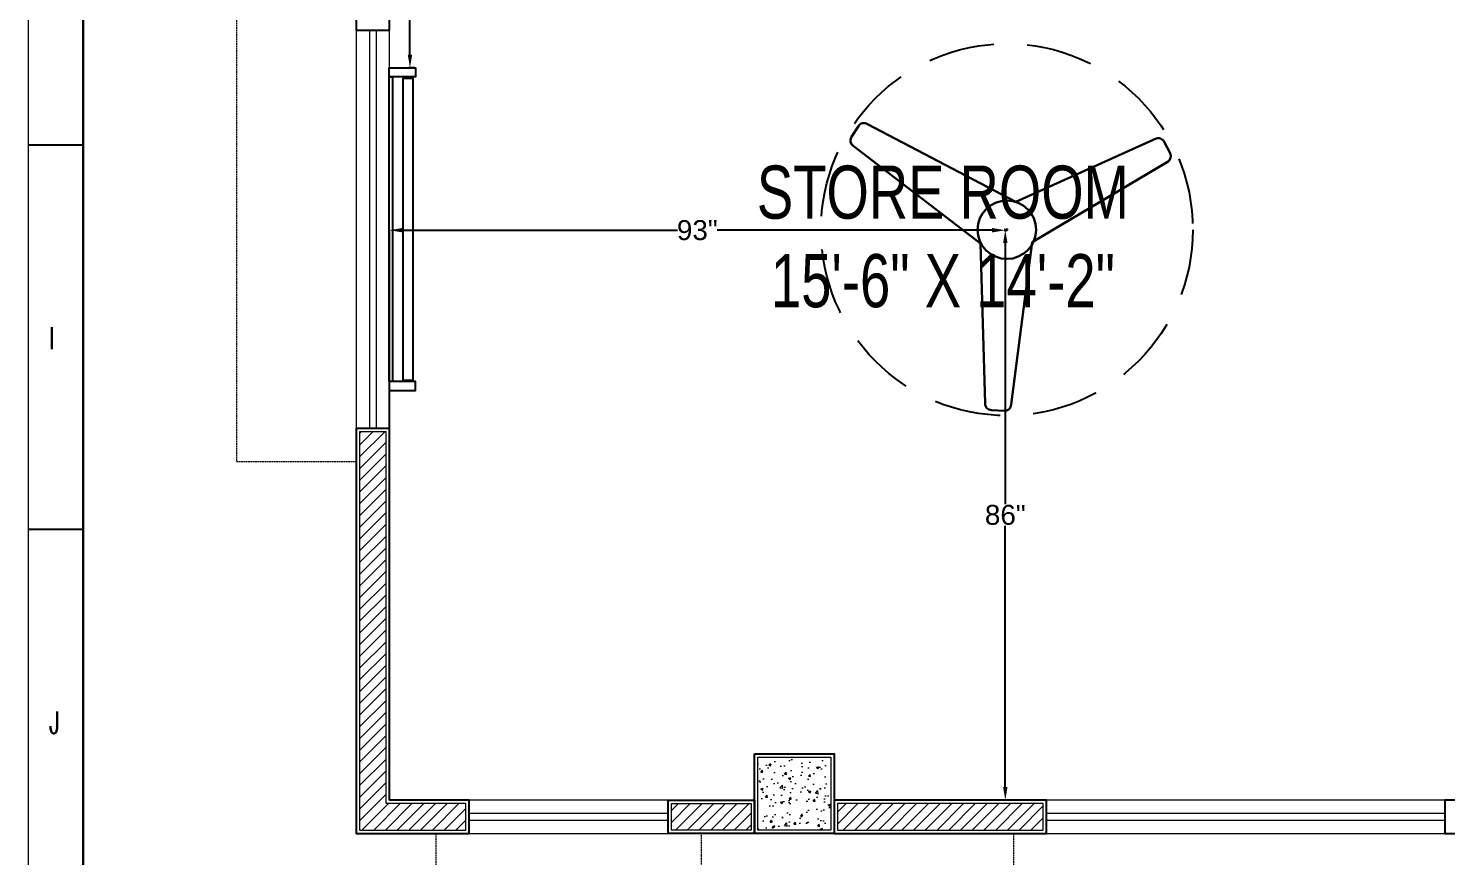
# Model space of a CAD drawing. Header units: inches. Extents: x 112 to 4169, y -2569 to 841.
# Drawn here: x 112.5 to 326.1, y -2444.8 to -2320 of the extents above; entities that cross this region are included whole.
import ezdxf

# ---------------------------------------------------------------- set-up
doc = ezdxf.new("R2010")
doc.units = ezdxf.units.IN
doc.header["$MEASUREMENT"] = 0
doc.linetypes.add('DASH', pattern=[0.35, 0.25, -0.1])
doc.linetypes.add('DASHED', pattern=[0.75, 0.5, -0.25])
doc.layers.get('Defpoints').update_dxf_attribs({"lineweight": 0})
for name, color, linetype, lineweight in [('COLUMN', 1, 'Continuous', 25), ('E-CF-Ceiling-Fan', 42, 'Continuous', 30), ('Glass', 5, 'Continuous', 9), ('HACTH', 8, 'Continuous', 9), ('Plaster Line', 254, 'Continuous', 15), ('Sunshed', 5, 'Continuous', 15), ('Text', 252, 'Continuous', 15), ('WINDOW', 140, 'Continuous', 9)]:
    doc.layers.add(name, color=color, linetype=linetype, lineweight=lineweight)
doc.layers.add('Lights', color=7, linetype='Continuous')
doc.layers.add('wall 05', color=253, linetype='Continuous')
doc.styles.get("Standard").update_dxf_attribs({"font": 'arial.ttf'})
doc.styles.add('Swiss721', font='swisscl.ttf')
doc.styles.add('TEG BORDER', font='txt_qlt.shx', dxfattribs={"width": 0.7, "bigfont": 'hztxt.shx'})
doc.dimstyles.get("Standard").update_dxf_attribs({"dimtxt": 3, "dimasz": 2, "dimexe": 0.18, "dimexo": 0.0625, "dimgap": 0.09, "dimtad": 0, "dimtih": 1, "dimtoh": 1, "dimdec": 0, "dimzin": 0, "dimdsep": 46, "dimtxsty": 'Standard', "dimcen": 0.09, "dimclrd": 5, "dimadec": 0, "dimazin": 0, "dimtfac": 1, "dimtdec": 0, "dimtofl": 0, "dimtmove": 0, "dimatfit": 3, "dimfxl": 1, "dimtolj": 1, "dimtzin": 0, "dimarcsym": 0})
pattern_1 = [(45, (-121872.9989406117, -173770.703373989), (-0.8838834764831843, 0.8838834764831844), [])]

# ---------------------------------------------------------------- blocks, each defined once
blk = doc.blocks.new('C 12X12')
at = {"layer": 'HACTH'}
h = blk.add_hatch(dxfattribs=at)
h.set_pattern_fill('AR-CONC', color=256, scale=0.5, style=0)
h.set_pattern_definition([(50, (0, 0), (3.586300913003767, -0.3137606749129755), [0.375, -4.125]), (355, (0, 0), (-0.693756668065, 3.760960668500059), [0.3, -3.3]), (100.4514, (0.2988584, -0.0261467), (2.892546908570108, 3.447197710304768), [0.31870095, -3.50571056]), (46.18420000000001, (0, 1), (5.336205243128222, -0.8275950716450904), [0.5625, -6.1875]), (96.6356, (0.444683725, 0.931033465), (4.673313527743517, 4.870589354502209), [0.47805144, -5.258565]), (351.1842, (0, 1), (4.673309725668136, 4.870593004626623), [0.45, -4.95]), (21, (0.5, 0.75), (2.984535260592308, -2.013094453326694), [0.375, -4.125]), (326.0000000000001, (0.5, 0.75), (1.216576659607909, 3.625750225234265), [0.3, -3.3]), (71.4514, (0.748711165, 0.58224197), (4.20111314290745, 1.612652483549762), [0.31870095, -3.50571056]), (37.50000000000001, (0, 0), (0.06079927658645334, 1.664469269156557), [0, -3.26, 0, -3.35, 0, -3.3125]), (7.499999999999999, (0, 0), (1.315347687210743, 1.972058559411801), [0, -1.91, 0, -3.185, 0, -1.2625]), (327.5, (-1.115, 0), (2.669112180862045, -0.112774358671899), [0, -1.25, 0, -3.9, 0, -5.175]), (317.5, (-1.615, 0), (2.915930846711931, 0.5005249116615882), [0, -1.625, 0, -2.59, 0, -3.675])])
h.paths.add_polyline_path([(88278.99999999999, -6819.5), (88278.99999999999, -6808.5), (88267.99999999999, -6808.5), (88267.99999999999, -6819.5)])
at = {"layer": 'COLUMN'}
blk.add_lwpolyline([(88267.49999999999, -6808), (88279.49999999999, -6808), (88279.49999999999, -6820), (88267.49999999999, -6820)], close=True, dxfattribs=at)
at = {"layer": 'Plaster Line'}
blk.add_lwpolyline([(88267.99999999999, -6808.5), (88278.99999999999, -6808.5), (88278.99999999999, -6819.5), (88267.99999999999, -6819.5)], close=True, dxfattribs=at)
blk = doc.blocks.new('240 BORDER A2')
at = {"linetype": 'Continuous'}
blk.add_line((5.000000000000028, 414.9999999999999), (5.000000000000028, 5.000000000000011), dxfattribs=at)
for p, q in [((0, 140), (5, 140)), ((0, 105), (5, 105))]:
    blk.add_line(p, q)
at = {"color": 5, "lineweight": 15}
blk.add_lwpolyline([(0, 420), (594, 420), (594, 0), (0, 0)], close=True, dxfattribs=at)
blk.add_lwpolyline([(5, 415), (589, 415), (589, 5), (5, 5)], close=True)
at = {"char_height": 2, "width": 2, "attachment_point": 1, "style": 'TEG BORDER'}
for s, insert in [('I', (1.909630935143468, 123.388922663537)), ('J', (1.909630935143468, 88.38892266353605))]:
    blk.add_mtext(s, dxfattribs=dict(at, insert=insert))
blk = doc.blocks.new('CF')
for p, q in [((-23.84474434855292, 14.21951866490326), (-22.76389761068458, 15.89249853483852)), ((1.354193751118146, 4.286380695968091), (-21.38698430677687, 16.18856510087062)), ((1.354193751118146, 4.286380695968091), (22.89636138466403, 13.97245050469246)), ((24.10013647759661, 13.48271139182998), (25.00855617604611, 11.71018072426978)), ((-4.06869365539842, -2.114903803990273), (-23.54867778252537, 12.84260536100146)), ((3.866437829530696, -1.897324680040583), (24.71094696840646, 10.4294427759678)), ((-4.06869365539842, -2.114903803990273), (-3.326216474789362, -26.61595427045086)), ((3.866437829530696, -1.897324680040583), (0.6523163978522462, -26.81505586570256)), ((-0.3920922191246063, -27.75991368504856), (-2.381358655443819, -27.66036288742271))]:
    blk.add_line(p, q)
for radius in [4.48145063424, 0.08877445056657277]:
    blk.add_circle((0, 0), radius)
for centre, radius, start, end in [((-21.92740767571195, 15.35207516589981), 0.9958779187199998, 57.13508154328353, 147.1350815433401), ((-23.00825441358575, 13.67909529597364), 0.9958779187199998, 147.1350815433401, 237.1350815432835), ((23.21387114382105, 13.02850154260523), 0.9958779187199998, 27.13508154336578, 117.1350815433658), ((24.08966738346135, 11.25332594860447), 1.026193402427936, 299.2548399057798, 26.43572842962339), ((-2.331583256630438, -26.66572966925833), 0.9958779187199998, 177.1350815433123, 267.1350815434164), ((-0.3423168203071327, -26.76528046688509), 0.9958779187199998, 267.1350815434164, 357.1350815433123)]:
    blk.add_arc(centre, radius, start, end)
blk = doc.blocks.new('A$C63C712C3')
at = {"ltscale": 2}
for p, q in [((39.80314903250837, 42.02165198561852), (33.8373914979602, 42.02165198561852)), ((39.80314903250837, 15.93327464433969), (33.8373914979602, 15.93327464433969)), ((1230.612533954176, 42.02165198561852), (1236.578291488724, 42.02165198561852)), ((1230.612533954176, 15.93327464433969), (1236.578291488724, 15.93327464433969))]:
    blk.add_line(p, q, dxfattribs=at)
for points in [[(35.45815903441689, 102.6004051111813), (7.051254215184599e-05, 102.6004051111813), (7.051254215184599e-05, 0), (35.45815903441689, 0)], [(35.45815903441689, 102.6004051111813), (1235.458159034402, 102.6004051111813), (1235.458159034402, 90.19858873463818), (35.45815903441689, 90.19858873463818)], [(1235.458159034402, 102.6004051111813), (1270.916247556277, 102.6004051111813), (1270.916247556277, 0), (1235.458159034402, 0)], [(39.80634735536296, 47.55507706388016), (1230.609335631336, 47.55507706388016), (1230.609335631336, 10.14120857274975), (39.80634735536296, 10.14120857274975)]]:
    blk.add_lwpolyline(points, close=True, dxfattribs=at)
blk = doc.blocks.new('*D276')
at = {"color": 0, "lineweight": -2, "transparency": 16777216}
for p, q in [((259.8067841908651, -2350.372813047753), (259.4484156649617, -2350.372813047753)), ((265.7890724068923, -2436.298883417519), (259.4484156649616, -2436.298883417519))]:
    blk.add_line(p, q, dxfattribs=at)
at = {"color": 5, "lineweight": -2, "transparency": 16777216}
for p, q in [((259.6284156649617, -2352.372813047753), (259.6284156649617, -2391.714129269471)), ((259.6284156649616, -2434.298883417519), (259.6284156649617, -2394.957567195801))]:
    blk.add_line(p, q, dxfattribs=at)
at = {"color": 5, "transparency": 16777216}
for points in [[(259.2950823316284, -2352.372813047753), (259.961748998295, -2352.372813047753), (259.6284156649617, -2350.372813047753)], [(259.2950823316283, -2434.298883417519), (259.9617489982949, -2434.298883417519), (259.6284156649616, -2436.298883417519)]]:
    blk.add_solid(points, dxfattribs=at)
at = {"layer": 'Defpoints', "color": 0, "transparency": 16777216}
for p in [(259.8692841908651, -2350.372813047753), (259.6284156649616, -2436.298883417519), (265.8515724068923, -2436.298883417519)]:
    blk.add_point(p, dxfattribs=at)
at = {"color": 0, "transparency": 16777216, "insert": (259.628415664962, -2393.335848232636), "char_height": 3, "attachment_point": 5}
blk.add_mtext('\\A1;86"', dxfattribs=at)
blk = doc.blocks.new('*D277')
at = {"color": 0, "lineweight": -2, "transparency": 16777216}
for p, q in [((166.8515724068049, -2436.236383417286), (166.8515724068049, -2350.272211728969)), ((259.6284156649616, -2350.435313047753), (259.6284156649616, -2350.632211728969))]:
    blk.add_line(p, q, dxfattribs=at)
at = {"color": 5, "lineweight": -2, "transparency": 16777216}
for p, q in [((168.8515724068049, -2350.452211728969), (210.260498810781, -2350.452211728969)), ((257.6284156649616, -2350.452211728969), (216.2194892609856, -2350.452211728969))]:
    blk.add_line(p, q, dxfattribs=at)
at = {"color": 5, "transparency": 16777216}
for points in [[(168.8515724068049, -2350.118878395635), (168.8515724068049, -2350.785545062302), (166.8515724068049, -2350.452211728969)], [(257.6284156649616, -2350.118878395635), (257.6284156649616, -2350.785545062302), (259.6284156649616, -2350.452211728969)]]:
    blk.add_solid(points, dxfattribs=at)
at = {"layer": 'Defpoints', "color": 0, "transparency": 16777216}
for p in [(166.8515724068049, -2350.452211728969), (259.6284156649616, -2350.372813047753), (166.8515724068049, -2436.298883417286)]:
    blk.add_point(p, dxfattribs=at)
at = {"color": 0, "transparency": 16777216, "insert": (213.2399940358833, -2350.452211728969), "char_height": 3, "attachment_point": 5}
blk.add_mtext('\\A1;93"', dxfattribs=at)
blk = doc.blocks.new('*D320')
at = {"color": 0, "lineweight": -2, "transparency": 16777216}
for p, q in [((166.9140724068049, -2266.298883417548), (170.138448800653, -2266.298883417548)), ((170.7103554756875, -2325.987720599271), (169.7784488006529, -2325.987720599271))]:
    blk.add_line(p, q, dxfattribs=at)
at = {"color": 5, "lineweight": -2, "transparency": 16777216}
for p, q in [((169.9584488006529, -2268.298883417548), (169.9584488006529, -2294.521583045244)), ((169.9584488006529, -2323.987720599271), (169.9584488006529, -2297.765020971575))]:
    blk.add_line(p, q, dxfattribs=at)
at = {"color": 5, "transparency": 16777216}
for points in [[(169.6251154673196, -2268.298883417548), (170.2917821339863, -2268.298883417548), (169.9584488006529, -2266.298883417548)], [(169.6251154673196, -2323.987720599271), (170.2917821339863, -2323.987720599271), (169.9584488006529, -2325.987720599271)]]:
    blk.add_solid(points, dxfattribs=at)
at = {"layer": 'Defpoints', "color": 0, "transparency": 16777216}
for p in [(166.8515724068049, -2266.298883417548), (169.9584488006529, -2266.298883417548), (170.7728554756875, -2325.987720599271)]:
    blk.add_point(p, dxfattribs=at)
at = {"color": 0, "transparency": 16777216, "insert": (169.9584488006533, -2296.14330200841), "char_height": 3, "attachment_point": 5}
blk.add_mtext('\\A1;60"', dxfattribs=at)

msp = doc.modelspace()

# ---------------------------------------------------------------- hatches: boundary and pattern name
at = {"layer": 'HACTH'}
h = msp.add_hatch(dxfattribs=at)
h.set_pattern_fill('ANSI31', color=256, scale=10, style=0)
h.set_pattern_definition(pattern_1)
h.paths.add_polyline_path([(162.3515724068631, -2436.798883417286), (162.351572406834, -2440.798883417461), (178.3515724068049, -2440.79888341749), (178.3515724067758, -2436.798883417373), (166.3515724068049, -2436.798883417315), (166.351572406834, -2380.798883417461), (162.351572406834, -2380.798883417461)])
h = msp.add_hatch(dxfattribs=at)
h.set_pattern_fill('ANSI31', color=256, scale=10, style=0)
h.set_pattern_definition([(45, (-121873.4989406117, -173770.703373989), (-0.8838834764831843, 0.8838834764831844), [])])
h.paths.add_polyline_path([(209.3515724067467, -2436.79888341749), (209.3515724067467, -2440.798883417519), (221.3515724068049, -2440.798883417519), (221.3515724068049, -2436.79888341749)])
h = msp.add_hatch(dxfattribs=at)
h.set_pattern_fill('ANSI31', color=256, scale=10, style=0)
h.set_pattern_definition(pattern_1)
h.paths.add_polyline_path([(234.351572406834, -2436.798883417519), (234.351572406834, -2440.798883417519), (265.3515724068923, -2440.798883417519), (265.3515724068923, -2436.798883417519)])

# ---------------------------------------------------------------- linework, layer by layer
at = {"linetype": 'DASHED', "ltscale": 20}
msp.add_circle((259.8692841908651, -2350.372813047753), 28, dxfattribs=at)
at = {"layer": 'Glass', "ltscale": 10}
for points in [[(163.8476002942545, -2320.298883417461), (163.8476002942545, -2380.298883417461)], [(164.8476002942545, -2320.298883417461), (164.8476002942545, -2380.298883417461)]]:
    msp.add_lwpolyline(points, dxfattribs=at)
for points in [[(208.8515724067758, -2439.29888341749), (208.8515724067758, -2438.29888341749), (178.8515724067758, -2438.29888341749), (178.8515724067758, -2439.29888341749)], [(325.8515724068923, -2439.298883417519), (325.8515724068923, -2438.298883417519), (265.8515724068923, -2438.298883417519), (265.8515724068923, -2439.298883417519)]]:
    msp.add_lwpolyline(points, close=True, dxfattribs=at)
at = {"layer": 'Plaster Line'}
msp.add_lwpolyline([(166.3515724068049, -2436.798883417315), (166.351572406834, -2380.798883417461), (162.351572406834, -2380.798883417461), (162.3515724068631, -2436.798883417286), (162.3515724068631, -2440.798883417461), (178.3515724067758, -2440.79888341749), (178.3515724067758, -2436.798883417373), (166.3515724068049, -2436.798883417315)], dxfattribs=at)
for points in [[(209.3515724067758, -2436.79888341749), (221.351572406834, -2436.79888341749), (221.351572406834, -2440.798883417519), (209.3515724067758, -2440.798883417519)], [(265.3515724068923, -2436.798883417519), (234.351572406834, -2436.798883417519), (234.351572406834, -2440.798883417519), (265.3515724068923, -2440.798883417519)]]:
    msp.add_lwpolyline(points, close=True, dxfattribs=at)
at = {"layer": 'Sunshed', "linetype": 'DASH'}
for p, q in [((143.8515724068049, -2315.298883417461), (143.851572406834, -2385.298883417461)), ((143.851572406834, -2385.298883417461), (161.851572406834, -2385.298883417461))]:
    msp.add_line(p, q, dxfattribs=at)
for points in [[(173.8515724067758, -2441.29888341749), (173.8515724067758, -2459.29888341749), (213.8515724067758, -2459.29888341749), (213.8515724067758, -2441.29888341749)], [(260.8515724068923, -2441.298883417519), (260.8515724068923, -2459.298883417519), (330.8515724068923, -2459.298883417519), (330.8515724068923, -2441.298883417519)]]:
    msp.add_lwpolyline(points, dxfattribs=at)
at = {"layer": 'wall 05'}
for points in [[(221.8515724068049, -2261.298883417548), (161.851572406834, -2261.298883417519), (161.8515724068631, -2320.29888341749), (166.851572406834, -2320.298883417461), (166.8515724068049, -2266.298883417548), (221.8515724068049, -2266.298883417519)], [(208.8515724067758, -2436.29888341749), (221.851572406834, -2436.29888341749), (221.851572406834, -2441.298883417519), (208.8515724067758, -2441.298883417519)], [(265.8515724068923, -2436.298883417519), (233.851572406834, -2436.298883417519), (233.851572406834, -2441.298883417519), (265.8515724068923, -2441.298883417519)]]:
    msp.add_lwpolyline(points, close=True, dxfattribs=at)
for points in [[(166.8515724068049, -2436.298883417286), (166.851572406834, -2380.298883417461), (161.851572406834, -2380.298883417461), (161.8515724068049, -2436.298883417286)], [(161.8515724068631, -2436.298883417286), (161.8515724068631, -2441.298883417461), (178.8515724067758, -2441.298883417519), (178.8515724067758, -2436.298883417373), (166.8515724068049, -2436.298883417315)], [(352.8515724068923, -2436.298883417548), (325.8515724068923, -2436.298883417519), (325.8515724068923, -2441.29888341749), (378.8515724068923, -2441.298883417635), (378.8515724068923, -2436.298883417577), (357.8515724068923, -2436.298883417577)]]:
    msp.add_lwpolyline(points, dxfattribs=at)
at = {"layer": 'WINDOW', "ltscale": 10}
for points in [[(161.8476002942545, -2320.298883417461), (161.8476002942545, -2380.298883417461)], [(166.8476002942545, -2320.298883417461), (166.8476002942545, -2380.298883417461)]]:
    msp.add_lwpolyline(points, dxfattribs=at)
for points in [[(208.8515724067758, -2441.29888341749), (208.8515724067758, -2436.29888341749), (178.8515724067758, -2436.29888341749), (178.8515724067758, -2441.29888341749)], [(325.8515724068923, -2441.298883417519), (325.8515724068923, -2436.298883417519), (265.8515724068923, -2436.298883417519), (265.8515724068923, -2441.298883417519)]]:
    msp.add_lwpolyline(points, close=True, dxfattribs=at)

# ---------------------------------------------------------------- block references
at = {"xscale": 1.652949273830399, "yscale": 1.652949273830399, "zscale": 1.652949273830399}
msp.add_blockref('240 BORDER A2', (112.4817234694836, -2569.027831702073), dxfattribs=at)
at = {"layer": 'E-CF-Ceiling-Fan', "lineweight": 0, "xscale": 0.9826591356573481, "yscale": 0.9826591356573481, "zscale": 0.9826591356486393}
msp.add_blockref('CF', (259.8692841908651, -2350.372813047753), dxfattribs=at)
at = {"layer": 'HACTH'}
msp.add_blockref('C 12X12', (-88045.64842759316, 4378.701116582481), dxfattribs=at)
at = {"layer": 'Lights', "lineweight": 0, "xscale": 0.03825769670308159, "yscale": 0.03825769671356965, "zscale": 0.03825769671681735, "rotation": 89.99999999999999}
msp.add_blockref('A$C63C712C3', (170.7728554756875, -2374.610048933298), dxfattribs=at)

# ---------------------------------------------------------------- texts
at = {"layer": 'Text', "insert": (250.2312328133332, -2340.713877096117), "char_height": 8, "width": 62.63028649386251, "attachment_point": 2, "style": 'Swiss721'}
msp.add_mtext('STORE ROOM\\P15\'-6" X 14\'-2"', dxfattribs=at)

# ---------------------------------------------------------------- dimensions: what is measured, and where the dimension line sits
for base, p1, p2, picture, middle in [((169.9584488006529, -2266.298883417548), (170.7728554756875, -2325.987720599271), (166.8515724068049, -2266.298883417548), '*D320', (169.9584488006533, -2296.14330200841)), ((259.6284156649616, -2436.298883417519), (259.8692841908651, -2350.372813047753), (265.8515724068923, -2436.298883417519), '*D276', (259.628415664962, -2393.335848232636))]:
    dim = msp.add_linear_dim(base=base, p1=p1, p2=p2, angle=90, dimstyle='Standard', override={"dimpost": '"'})
    dim.commit()
    dim.dimension.update_dxf_attribs({"geometry": picture, "text_midpoint": middle})
dim = msp.add_linear_dim(base=(166.8515724068049, -2350.452211728969), p1=(259.6284156649616, -2350.372813047753), p2=(166.8515724068049, -2436.298883417286), dimstyle='Standard', override={"dimpost": '"'})
dim.commit()
dim.dimension.update_dxf_attribs({"geometry": '*D277', "text_midpoint": (213.2399940358833, -2350.452211728969)})

doc.saveas('drawing.dxf')
